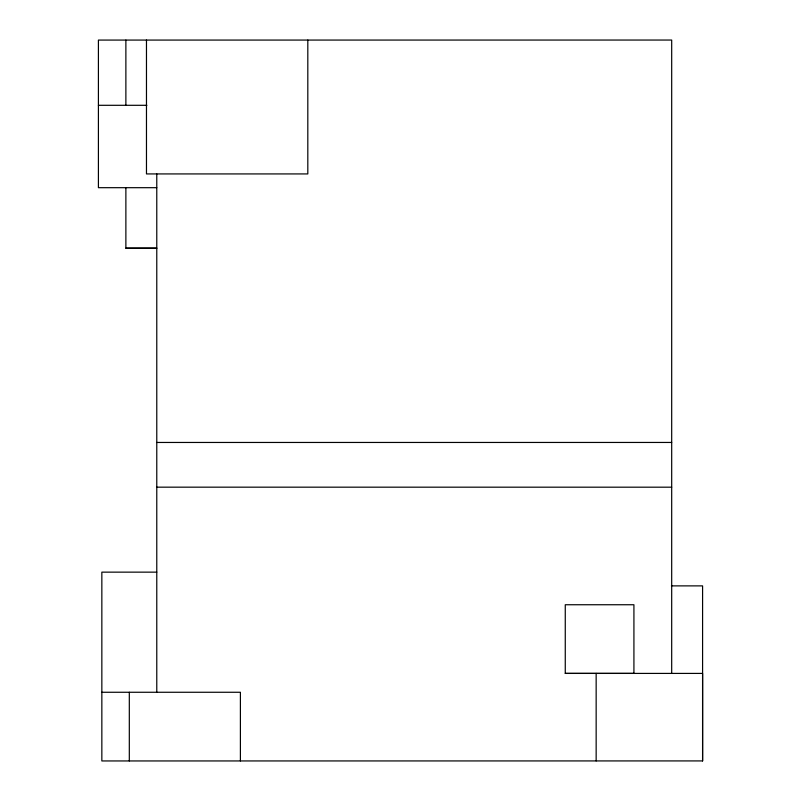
<?xml version="1.0" encoding="UTF-8"?>
<svg xmlns="http://www.w3.org/2000/svg" width="801" height="801" viewBox="0 0 801 801"><rect width="100%" height="100%" fill="white"/><g stroke="black" fill="none" stroke-linecap="round" stroke-linejoin="round"><path stroke-width="1.2" d="M633.921 673.411L633.921 604.745L565.266 604.745L565.266 673.411L702.587 673.411L702.587 760.92L101.847 760.95L101.847 572.144L156.776 572.144M98.413 105.301L146.883 105.301M156.776 187.694L98.413 187.684L98.413 40.08L671.689 40.05L671.689 673.411M125.877 248.19L156.956 248.19L125.877 248.21L125.877 187.694M156.776 442.462L671.689 442.452M156.776 487.168L671.689 487.188M671.438 585.881L702.587 585.881L702.587 760.95M565.266 673.401L633.921 673.401M101.847 692.264L240.4 692.264L240.4 760.92M146.473 40.05L146.473 173.927L307.814 173.927L307.814 40.05M596.154 673.411L596.154 760.92M156.776 173.927L156.776 692.264M129.311 692.264L129.311 760.95M125.877 40.08L125.877 105.301"/></g></svg>
